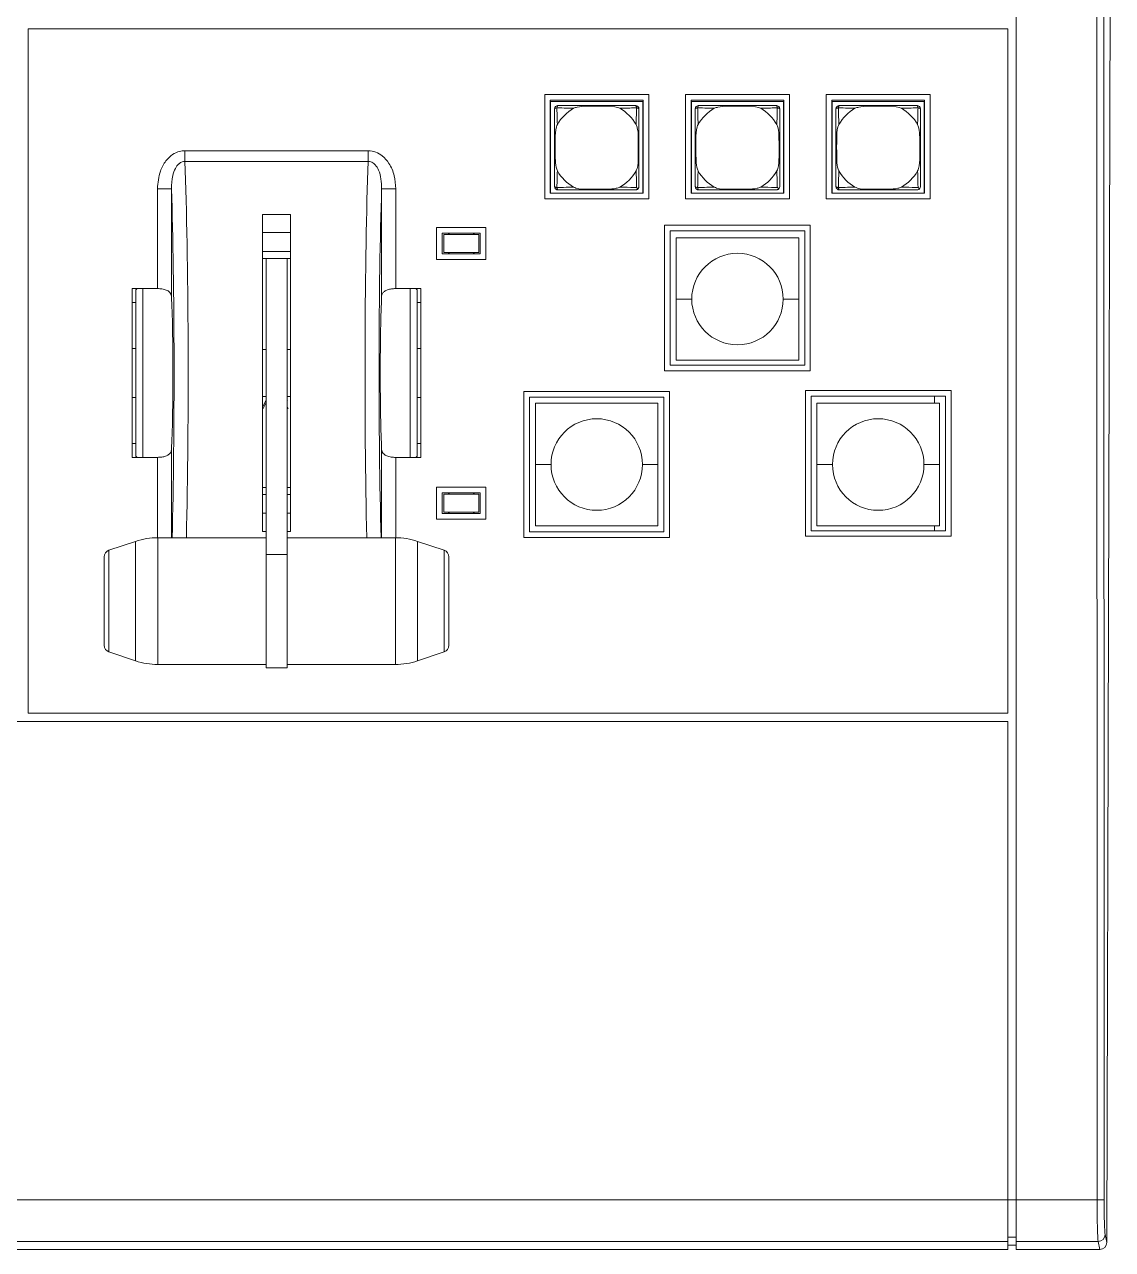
# Model space of a CAD drawing. Header units: millimetres. Extents: x 98 to 1129, y 87 to 737.
# Drawn here: x 376.3 to 531, y 91.1 to 265.1 of the extents above; entities that cross this region are included whole.
import ezdxf

# ---------------------------------------------------------------- set-up
doc = ezdxf.new("R2010")
doc.units = ezdxf.units.MM

msp = doc.modelspace()

# ---------------------------------------------------------------- linework, layer by layer
at = {"color": 7, "linetype": 'Continuous', "lineweight": 15}
for p, q in [((530.148, 92.133), (530.956, 402.499)), ((517.26, 98.196), (517.26, 347.627)), ((528.763, 98.196), (528.736, 347.627)), ((529.736, 347.628), (529.762, 98.197)), ((376.86, 264.537), (516.06, 264.537)), ((376.86, 167.336), (376.86, 264.537)), ((516.06, 264.537), (516.06, 167.336)), ((450.26, 255.187), (450.26, 240.387)), ((465.06, 255.187), (450.26, 255.187)), ((451.06, 254.387), (464.26, 254.387)), ((451.06, 241.187), (451.06, 254.387)), ((451.11, 254.187), (451.06, 254.237)), ((464.21, 254.187), (451.11, 254.187)), ((451.11, 254.187), (451.11, 241.187)), ((464.26, 254.237), (464.21, 254.187)), ((464.21, 241.187), (464.21, 254.187)), ((464.26, 254.387), (464.26, 241.187)), ((465.06, 240.387), (465.06, 255.187)), ((470.26, 255.187), (470.26, 240.387)), ((485.06, 255.187), (470.26, 255.187)), ((484.26, 254.387), (471.06, 254.387)), ((471.06, 254.387), (471.06, 241.187)), ((471.11, 254.187), (471.06, 254.237)), ((471.11, 254.187), (471.11, 241.187)), ((484.21, 254.187), (471.11, 254.187)), ((484.26, 254.237), (484.21, 254.187)), ((484.21, 241.187), (484.21, 254.187)), ((484.26, 241.187), (484.26, 254.387)), ((485.06, 240.387), (485.06, 255.187)), ((490.26, 255.187), (490.26, 240.387)), ((505.06, 255.187), (490.26, 255.187)), ((491.06, 254.387), (504.26, 254.387)), ((491.06, 241.187), (491.06, 254.387)), ((491.11, 254.187), (491.06, 254.237)), ((504.21, 254.187), (491.11, 254.187)), ((491.11, 254.187), (491.11, 241.187)), ((504.26, 254.237), (504.21, 254.187)), ((504.21, 241.187), (504.21, 254.187)), ((504.26, 254.387), (504.26, 241.187)), ((505.06, 240.387), (505.06, 255.187)), ((399.139, 247.204), (425.181, 247.204)), ((399.139, 247.204), (399.139, 245.701)), ((425.181, 247.204), (425.181, 245.701)), ((425.181, 245.701), (399.139, 245.701)), ((395.228, 227.623), (395.228, 241.793)), ((397.227, 241.793), (397.227, 226.527)), ((427.092, 226.527), (427.092, 241.793)), ((429.091, 241.793), (429.091, 227.623)), ((450.26, 240.387), (465.06, 240.387)), ((464.26, 241.187), (451.06, 241.187)), ((470.26, 240.387), (485.06, 240.387)), ((471.06, 241.187), (484.26, 241.187)), ((490.26, 240.387), (505.06, 240.387)), ((504.26, 241.187), (491.06, 241.187)), ((410.16, 238.168), (414.16, 238.168)), ((410.16, 238.168), (410.16, 193.115)), ((414.16, 238.168), (414.16, 193.115)), ((414.16, 235.576), (410.16, 235.576)), ((441.91, 236.292), (434.91, 236.292)), ((434.91, 236.292), (434.91, 231.742)), ((435.71, 235.492), (441.11, 235.492)), ((435.71, 232.542), (435.71, 235.492)), ((440.91, 235.292), (435.91, 235.292)), ((435.91, 235.292), (435.91, 232.742)), ((436.711, 235.492), (436.556, 235.292)), ((440.264, 235.292), (440.109, 235.492)), ((440.91, 232.742), (440.91, 235.292)), ((441.11, 235.492), (441.11, 232.542)), ((441.91, 231.742), (441.91, 236.292)), ((488.01, 236.637), (467.31, 236.637)), ((467.31, 236.637), (467.31, 215.937)), ((468.11, 216.737), (468.11, 235.837)), ((468.11, 235.837), (487.21, 235.837)), ((487.21, 235.837), (487.21, 216.737)), ((488.01, 215.937), (488.01, 236.637)), ((414.16, 231.887), (410.16, 231.887)), ((410.66, 231.887), (410.66, 189.839)), ((413.66, 231.887), (413.66, 189.839)), ((434.91, 231.742), (441.91, 231.742)), ((441.11, 232.542), (435.71, 232.542)), ((435.91, 232.742), (440.91, 232.742)), ((436.556, 232.742), (436.711, 232.542)), ((440.109, 232.542), (440.264, 232.742)), ((391.66, 227.623), (391.66, 203.652)), ((395.228, 227.623), (391.66, 227.623)), ((392.16, 227.428), (392.352, 227.623)), ((392.16, 227.428), (392.16, 203.846)), ((393.16, 227.623), (393.16, 203.652)), ((432.66, 227.623), (429.091, 227.623)), ((431.16, 203.652), (431.16, 227.623)), ((431.968, 227.623), (432.16, 227.428)), ((432.16, 203.846), (432.16, 227.428)), ((432.66, 227.623), (432.66, 203.652)), ((391.66, 225.637), (392.16, 225.637)), ((432.16, 225.637), (432.66, 225.637)), ((391.66, 219.137), (392.16, 219.137)), ((410.66, 218.987), (410.16, 218.987)), ((414.16, 218.987), (413.66, 218.987)), ((432.66, 219.137), (432.16, 219.137)), ((467.31, 215.937), (488.01, 215.937)), ((487.21, 216.737), (468.11, 216.737)), ((410.16, 212.287), (410.66, 212.287)), ((413.66, 212.287), (414.16, 212.287)), ((468.01, 212.987), (447.31, 212.987)), ((447.31, 212.987), (447.31, 192.287)), ((468.01, 192.287), (468.01, 212.987)), ((487.31, 213.137), (487.31, 192.437)), ((508.01, 213.137), (487.31, 213.137)), ((507.21, 212.337), (488.11, 212.337)), ((488.11, 212.337), (488.11, 193.237)), ((505.66, 211.337), (505.66, 212.337)), ((507.21, 193.237), (507.21, 212.337)), ((508.01, 192.437), (508.01, 213.137)), ((391.66, 212.137), (392.16, 212.137)), ((410.16, 210.977), (410.215, 210.868)), ((410.2, 210.583), (410.16, 210.662)), ((410.232, 210.583), (410.2, 210.583)), ((410.215, 210.868), (410.66, 211.755)), ((410.66, 211.436), (410.232, 210.583)), ((413.725, 211.743), (413.66, 211.651)), ((413.66, 211.743), (413.725, 211.743)), ((413.66, 210.761), (413.786, 210.583)), ((413.786, 210.583), (413.66, 210.583)), ((432.66, 212.137), (432.16, 212.137)), ((448.11, 193.087), (448.11, 212.187)), ((448.11, 212.187), (467.21, 212.187)), ((467.21, 212.187), (467.21, 193.087)), ((392.16, 205.637), (391.66, 205.637)), ((432.66, 205.637), (432.16, 205.637)), ((391.66, 203.652), (395.228, 203.652)), ((392.352, 203.652), (392.16, 203.846)), ((397.227, 204.748), (397.227, 192.237)), ((427.092, 192.237), (427.092, 204.748)), ((429.091, 203.652), (432.66, 203.652)), ((432.16, 203.846), (431.968, 203.652)), ((410.16, 199.387), (410.66, 199.387)), ((413.66, 199.387), (414.16, 199.387)), ((441.91, 199.412), (434.91, 199.412)), ((434.91, 199.412), (434.91, 194.862)), ((441.11, 198.612), (435.71, 198.612)), ((435.71, 198.612), (435.71, 195.662)), ((440.91, 198.412), (435.91, 198.412)), ((435.91, 198.412), (435.91, 195.862)), ((436.711, 198.612), (436.556, 198.412)), ((440.264, 198.412), (440.109, 198.612)), ((440.91, 195.862), (440.91, 198.412)), ((441.11, 195.662), (441.11, 198.612)), ((441.91, 194.862), (441.91, 199.412)), ((410.16, 195.707), (410.66, 195.707)), ((413.66, 195.707), (414.16, 195.707)), ((435.71, 195.662), (441.11, 195.662)), ((435.91, 195.862), (440.91, 195.862)), ((436.556, 195.862), (436.711, 195.662)), ((440.109, 195.662), (440.264, 195.862)), ((434.91, 194.862), (441.91, 194.862)), ((488.11, 193.237), (507.21, 193.237)), ((505.66, 193.237), (505.66, 193.937)), ((392.12, 191.724), (388.344, 190.465)), ((410.66, 192.237), (395.283, 192.237)), ((410.66, 193.115), (410.16, 193.115)), ((414.16, 193.115), (413.66, 193.115)), ((429.037, 192.237), (413.66, 192.237)), ((435.976, 190.465), (432.199, 191.724)), ((447.31, 192.287), (468.01, 192.287)), ((467.21, 193.087), (448.11, 193.087)), ((487.31, 192.437), (508.01, 192.437)), ((413.66, 189.839), (410.66, 189.839)), ((410.66, 189.839), (410.66, 173.737)), ((413.66, 189.839), (413.66, 173.737)), ((388.344, 176.01), (392.12, 174.751)), ((432.199, 174.751), (435.976, 176.01)), ((395.283, 174.237), (410.66, 174.237)), ((413.66, 174.237), (429.037, 174.237)), ((410.66, 173.737), (413.66, 173.737)), ((516.06, 167.336), (376.86, 167.336)), ((113.26, 166.136), (516.06, 166.136)), ((516.06, 166.136), (516.06, 98.196)), ((113.26, 98.196), (516.06, 98.196)), ((516.06, 98.196), (517.26, 98.196)), ((516.06, 92.277), (516.06, 98.196)), ((517.26, 98.196), (528.763, 98.196)), ((517.26, 98.196), (517.26, 92.277)), ((516.06, 92.277), (113.26, 92.277)), ((516.06, 92.869), (517.26, 92.869)), ((516.06, 92.277), (516.06, 91.137)), ((528.909, 92.277), (517.26, 92.277)), ((517.26, 91.137), (517.26, 92.277)), ((529.15, 91.137), (528.909, 92.277)), ((529.909, 93.264), (530.148, 92.133)), ((516.06, 91.137), (113.26, 91.137)), ((517.26, 91.738), (516.06, 91.738)), ((529.15, 91.137), (517.26, 91.137))]:
    msp.add_line(p, q, dxfattribs=at)
at = {"color": 8, "linetype": 'Continuous', "lineweight": 15}
for p, q in [((410.16, 232.887), (414.16, 232.887)), ((395.228, 192.237), (395.228, 203.652)), ((429.091, 203.652), (429.091, 192.237)), ((410.66, 198.387), (410.16, 198.387)), ((414.16, 198.387), (413.66, 198.387)), ((392.12, 191.724), (392.12, 174.751)), ((395.283, 192.237), (395.283, 174.237)), ((429.037, 174.237), (429.037, 192.237)), ((432.199, 174.751), (432.199, 191.724)), ((388.344, 190.465), (388.344, 176.01)), ((435.976, 176.01), (435.976, 190.465))]:
    msp.add_line(p, q, dxfattribs=at)
at = {"color": 7, "linetype": 'Continuous', "lineweight": 15, "flags": 128}
for points in [[(451.998, 253.3), (451.927, 253.289), (451.861, 253.275), (451.803, 253.257), (451.753, 253.237), (451.713, 253.214), (451.684, 253.19), (451.666, 253.164), (451.66, 253.137)], [(451.998, 253.3), (452.008, 253.371), (452.022, 253.436), (452.04, 253.494), (452.06, 253.544), (452.083, 253.584), (452.108, 253.613), (452.133, 253.631), (452.16, 253.637)], [(463.16, 253.637), (463.186, 253.631), (463.212, 253.613), (463.237, 253.584), (463.26, 253.544), (463.28, 253.494), (463.297, 253.436), (463.312, 253.371), (463.322, 253.3)], [(463.66, 253.137), (463.654, 253.164), (463.636, 253.19), (463.607, 253.214), (463.567, 253.237), (463.517, 253.257), (463.459, 253.275), (463.393, 253.289), (463.322, 253.3)], [(471.998, 253.3), (471.927, 253.289), (471.861, 253.275), (471.803, 253.257), (471.753, 253.237), (471.713, 253.214), (471.684, 253.19), (471.666, 253.164), (471.66, 253.137)], [(471.998, 253.3), (472.008, 253.371), (472.022, 253.436), (472.04, 253.494), (472.06, 253.544), (472.083, 253.584), (472.108, 253.613), (472.133, 253.631), (472.16, 253.637)], [(483.16, 253.637), (483.186, 253.631), (483.212, 253.613), (483.237, 253.584), (483.26, 253.544), (483.28, 253.494), (483.297, 253.436), (483.312, 253.371), (483.322, 253.3)], [(483.66, 253.137), (483.654, 253.164), (483.636, 253.19), (483.607, 253.214), (483.567, 253.237), (483.517, 253.257), (483.459, 253.275), (483.393, 253.289), (483.322, 253.3)], [(491.998, 253.3), (491.927, 253.289), (491.861, 253.275), (491.803, 253.257), (491.753, 253.237), (491.713, 253.214), (491.684, 253.19), (491.666, 253.164), (491.66, 253.137)], [(491.998, 253.3), (492.008, 253.371), (492.022, 253.436), (492.04, 253.494), (492.06, 253.544), (492.083, 253.584), (492.108, 253.613), (492.133, 253.631), (492.16, 253.637)], [(503.16, 253.637), (503.186, 253.631), (503.212, 253.613), (503.237, 253.584), (503.26, 253.544), (503.28, 253.494), (503.297, 253.436), (503.312, 253.371), (503.322, 253.3)], [(503.66, 253.137), (503.654, 253.164), (503.636, 253.19), (503.607, 253.214), (503.567, 253.237), (503.517, 253.257), (503.459, 253.275), (503.393, 253.289), (503.322, 253.3)], [(451.66, 242.137), (451.666, 242.111), (451.684, 242.085), (451.713, 242.06), (451.753, 242.038), (451.803, 242.017), (451.861, 242), (451.927, 241.986), (451.998, 241.975)], [(452.16, 241.637), (452.133, 241.643), (452.108, 241.661), (452.083, 241.69), (452.06, 241.73), (452.04, 241.78), (452.022, 241.838), (452.008, 241.904), (451.998, 241.975)], [(471.66, 242.137), (471.666, 242.111), (471.684, 242.085), (471.713, 242.06), (471.753, 242.038), (471.803, 242.017), (471.861, 242), (471.927, 241.986), (471.998, 241.975)], [(472.16, 241.637), (472.133, 241.643), (472.108, 241.661), (472.083, 241.69), (472.06, 241.73), (472.04, 241.78), (472.022, 241.838), (472.008, 241.904), (471.998, 241.975)], [(491.66, 242.137), (491.666, 242.111), (491.684, 242.085), (491.713, 242.06), (491.753, 242.038), (491.803, 242.017), (491.861, 242), (491.927, 241.986), (491.998, 241.975)], [(492.16, 241.637), (492.133, 241.643), (492.108, 241.661), (492.083, 241.69), (492.06, 241.73), (492.04, 241.78), (492.022, 241.838), (492.008, 241.904), (491.998, 241.975)], [(397.227, 241.793), (397.177, 241.793), (397.056, 241.793), (396.867, 241.793), (396.618, 241.793), (396.318, 241.793), (395.978, 241.793), (395.61, 241.793), (395.228, 241.793)], [(429.091, 241.793), (428.71, 241.793), (428.342, 241.793), (428.002, 241.793), (427.702, 241.793), (427.453, 241.793), (427.264, 241.793), (427.143, 241.793), (427.092, 241.793)], [(528.763, 98.196), (528.953, 98.196), (529.137, 98.196), (529.307, 98.196), (529.457, 98.197), (529.582, 98.197), (529.676, 98.197), (529.737, 98.197), (529.762, 98.197)]]:
    msp.add_lwpolyline(points, dxfattribs=at)
at = {"color": 7, "linetype": 'Continuous', "lineweight": 15}
for centre, radius, start, end in [((452.16, 253.137), 0.5, 90, 180), ((457.66, 247.637), 6.5, 120.54947, 149.45053), ((457.66, 247.637), 6.5, 30.54947, 59.45053), ((463.16, 253.137), 0.5, 0, 90), ((472.16, 253.137), 0.5, 90, 180), ((477.66, 247.637), 6.5, 120.54947, 149.45053), ((477.66, 247.637), 6.5, 30.54947, 59.45053), ((483.16, 253.137), 0.5, 0, 90), ((492.16, 253.137), 0.5, 90, 180), ((497.66, 247.637), 6.5, 120.54947, 149.45053), ((497.66, 247.637), 6.5, 30.54947, 59.45053), ((503.16, 253.137), 0.5, 0, 90), ((457.66, 247.637), 6.5, 210.54947, 239.45053), ((457.66, 247.637), 6.5, 300.54947, 329.45053), ((477.66, 247.637), 6.5, 210.54947, 239.45053), ((477.66, 247.637), 6.5, 300.54947, 329.45053), ((497.66, 247.637), 6.5, 210.54947, 239.45053), ((497.66, 247.637), 6.5, 300.54947, 329.45053), ((452.16, 242.137), 0.5, 180, 270), ((472.16, 242.137), 0.5, 180, 270), ((492.16, 242.137), 0.5, 180, 270), ((477.66, 226.137), 6.5, 0, 180), ((477.66, 226.137), 6.5, 180, 0), ((457.66, 202.637), 6.5, 0, 180), ((497.66, 202.637), 6.5, 0, 180), ((457.66, 202.637), 6.5, 180, 0), ((497.66, 202.637), 6.5, 180, 0), ((395.283, 182.237), 10, 90, 108.43495), ((429.037, 182.237), 10, 71.56505, 90), ((388.66, 189.517), 1, 108.43495, 180), ((435.66, 189.517), 1, 0, 71.56505), ((388.66, 176.958), 1, 180, 251.56505), ((435.66, 176.958), 1, 288.43495, 0), ((395.283, 184.237), 10, 251.56505, 270), ((429.037, 184.237), 10, 270, 288.43495), ((528.909, 93.277), 1, 270.0154, 359.24617)]:
    msp.add_arc(centre, radius, start, end, dxfattribs=at)
at = {"color": 8, "linetype": 'Continuous', "lineweight": 15}
for centre, major_axis, ratio, start_param, end_param in [((398.263, 215.641), (0, 40), 0.0331747, 4.0873879, 5.5626957), ((426.056, 215.641), (0, 40), 0.0331747, 0.7204896, 2.1957974), ((396.264, 215.641), (0, 38), 0.0349208, 4.0488703, 5.4713859), ((428.055, 215.641), (0, 38), 0.0349208, 0.8117994, 2.234315)]:
    msp.add_ellipse(centre, major_axis=major_axis, ratio=ratio, start_param=start_param, end_param=end_param, dxfattribs=at)
at = {"color": 7, "linetype": 'Continuous', "lineweight": 15}
for centre, major_axis, ratio, start_param, end_param in [((396.967, 215.637), (0, 13.2), 0.0349208, 3.742228, 5.6825499), ((427.353, 215.637), (0, 13.2), 0.0349208, 0.6006354, 2.5409573), ((528.938, 98.196), (-0.001, 6), 0.0291811, 1.5707938, 2.9770322), ((529.937, 98.197), (-0.001, 5), 0.0350173, 1.5707926, 2.9770311), ((529.147, 92.138), (-0.682, 0.734), 0.9969746, 2.3942299, 3.9593975)]:
    msp.add_ellipse(centre, major_axis=major_axis, ratio=ratio, start_param=start_param, end_param=end_param, dxfattribs=at)
for points, knots in [([(451.66, 242.137), (451.66, 243.197), (451.66, 245.009), (451.66, 247.637), (451.66, 250.266), (451.66, 252.077), (451.66, 253.137)], [0, 0, 0, 0, 0.29255086, 0.49999993, 0.70744917, 1, 1, 1, 1]), ([(454.356, 253.235), (454.025, 253.244), (453.223, 253.267), (452.451, 253.288), (451.998, 253.3)], [0, 0, 0, 0, 0.4122283, 1, 1, 1, 1]), ([(451.998, 253.3), (452.006, 252.983), (452.026, 252.215), (452.049, 251.413), (452.062, 250.941)], [0, 0, 0, 0, 0.41253359, 1, 1, 1, 1]), ([(452.16, 253.637), (453.22, 253.637), (455.031, 253.637), (457.66, 253.637), (460.288, 253.637), (462.1, 253.637), (463.16, 253.637)], [0, 0, 0, 0, 0.2925514, 0.5, 0.7074486, 1, 1, 1, 1]), ([(460.964, 253.235), (460.852, 253.28), (460.213, 253.535), (458.56, 253.538), (456.668, 253.55), (455.109, 253.502), (454.531, 253.297), (454.356, 253.235)], [0, 0, 0, 0, 0.054155, 0.30843, 0.7251457, 0.9167103, 1, 1, 1, 1]), ([(463.322, 253.3), (463.005, 253.291), (462.238, 253.271), (461.435, 253.248), (460.964, 253.235)], [0, 0, 0, 0, 0.4125336, 1, 1, 1, 1]), ([(463.258, 250.941), (463.267, 251.272), (463.29, 252.074), (463.31, 252.846), (463.322, 253.3)], [0, 0, 0, 0, 0.412228, 1, 1, 1, 1]), ([(463.66, 253.137), (463.66, 252.076), (463.66, 249.864), (463.66, 246.423), (463.66, 243.901), (463.66, 242.506), (463.66, 242.242), (463.66, 242.137)], [0, 0, 0, 0, 0.2922566, 0.6094582, 0.9244256, 0.9700496, 1, 1, 1, 1]), ([(471.66, 242.137), (471.66, 243.197), (471.66, 245.009), (471.66, 247.637), (471.66, 250.266), (471.66, 252.077), (471.66, 253.137)], [0, 0, 0, 0, 0.29255086, 0.49999993, 0.70744917, 1, 1, 1, 1]), ([(474.356, 253.235), (474.025, 253.244), (473.223, 253.267), (472.451, 253.288), (471.998, 253.3)], [0, 0, 0, 0, 0.4122307, 1, 1, 1, 1]), ([(471.998, 253.3), (472.006, 252.983), (472.026, 252.215), (472.049, 251.413), (472.062, 250.941)], [0, 0, 0, 0, 0.4125337, 1, 1, 1, 1]), ([(472.16, 253.637), (473.22, 253.637), (475.031, 253.637), (477.66, 253.637), (480.288, 253.637), (482.1, 253.637), (483.16, 253.637)], [0, 0, 0, 0, 0.2925505, 0.4999993, 0.7074495, 1, 1, 1, 1]), ([(480.964, 253.235), (480.852, 253.28), (480.213, 253.535), (478.56, 253.538), (476.668, 253.55), (475.109, 253.502), (474.531, 253.297), (474.356, 253.235)], [0, 0, 0, 0, 0.054155, 0.3084278, 0.7251458, 0.9167081, 1, 1, 1, 1]), ([(483.322, 253.3), (483.005, 253.291), (482.238, 253.271), (481.435, 253.248), (480.964, 253.235)], [0, 0, 0, 0, 0.4125336, 1, 1, 1, 1]), ([(483.258, 250.941), (483.267, 251.272), (483.29, 252.074), (483.31, 252.846), (483.322, 253.3)], [0, 0, 0, 0, 0.4122282, 1, 1, 1, 1]), ([(483.66, 253.137), (483.66, 252.076), (483.66, 249.864), (483.66, 246.423), (483.66, 243.901), (483.66, 242.506), (483.66, 242.242), (483.66, 242.137)], [0, 0, 0, 0, 0.2922566, 0.6094582, 0.9244256, 0.9700496, 1, 1, 1, 1]), ([(491.66, 242.137), (491.66, 243.197), (491.66, 245.009), (491.66, 247.637), (491.66, 250.266), (491.66, 252.077), (491.66, 253.137)], [0, 0, 0, 0, 0.29255086, 0.49999993, 0.70744917, 1, 1, 1, 1]), ([(494.356, 253.235), (494.025, 253.244), (493.223, 253.267), (492.451, 253.288), (491.998, 253.3)], [0, 0, 0, 0, 0.4122247, 1, 1, 1, 1]), ([(491.998, 253.3), (492.006, 252.983), (492.026, 252.215), (492.049, 251.413), (492.062, 250.941)], [0, 0, 0, 0, 0.41253359, 1, 1, 1, 1]), ([(492.16, 253.637), (493.22, 253.637), (495.031, 253.637), (497.66, 253.637), (500.288, 253.637), (502.1, 253.637), (503.16, 253.637)], [0, 0, 0, 0, 0.2925505, 0.5000007, 0.7074495, 1, 1, 1, 1]), ([(500.964, 253.235), (500.852, 253.28), (500.213, 253.535), (498.56, 253.538), (496.668, 253.55), (495.109, 253.502), (494.531, 253.297), (494.356, 253.235)], [0, 0, 0, 0, 0.054155, 0.3084278, 0.7251436, 0.9167081, 1, 1, 1, 1]), ([(503.322, 253.3), (503.005, 253.291), (502.238, 253.271), (501.435, 253.248), (500.964, 253.235)], [0, 0, 0, 0, 0.4125336, 1, 1, 1, 1]), ([(503.258, 250.941), (503.267, 251.272), (503.29, 252.074), (503.31, 252.846), (503.322, 253.3)], [0, 0, 0, 0, 0.4122281, 1, 1, 1, 1]), ([(503.66, 253.137), (503.66, 252.076), (503.66, 249.864), (503.66, 246.423), (503.66, 243.901), (503.66, 242.506), (503.66, 242.242), (503.66, 242.137)], [0, 0, 0, 0, 0.2922566, 0.6094582, 0.9244256, 0.9700496, 1, 1, 1, 1]), ([(452.062, 250.941), (452.017, 250.829), (451.762, 250.19), (451.759, 248.537), (451.747, 246.646), (451.796, 245.087), (452, 244.509), (452.062, 244.333)], [0, 0, 0, 0, 0.0541543, 0.3084286, 0.7251449, 0.9167084, 1, 1, 1, 1]), ([(463.258, 244.333), (463.302, 244.446), (463.558, 245.084), (463.56, 246.738), (463.573, 248.629), (463.524, 250.188), (463.32, 250.766), (463.258, 250.941)], [0, 0, 0, 0, 0.05415428, 0.30842857, 0.72514474, 0.91670826, 1, 1, 1, 1]), ([(472.062, 250.941), (472.017, 250.829), (471.762, 250.19), (471.759, 248.537), (471.747, 246.646), (471.796, 245.087), (472, 244.509), (472.062, 244.333)], [0, 0, 0, 0, 0.0541536, 0.3084284, 0.7251451, 0.916709, 1, 1, 1, 1]), ([(483.258, 244.333), (483.302, 244.446), (483.558, 245.084), (483.56, 246.738), (483.573, 248.629), (483.524, 250.188), (483.32, 250.766), (483.258, 250.941)], [0, 0, 0, 0, 0.05415428, 0.30842857, 0.72514474, 0.91670826, 1, 1, 1, 1]), ([(492.062, 250.941), (492.017, 250.829), (491.762, 250.19), (491.759, 248.537), (491.747, 246.646), (491.796, 245.087), (492, 244.509), (492.062, 244.333)], [0, 0, 0, 0, 0.0541543, 0.3084286, 0.7251449, 0.9167084, 1, 1, 1, 1]), ([(503.258, 244.333), (503.302, 244.446), (503.558, 245.084), (503.56, 246.738), (503.573, 248.629), (503.524, 250.188), (503.32, 250.766), (503.258, 250.941)], [0, 0, 0, 0, 0.0541536, 0.3084283, 0.7251449, 0.9167089, 1, 1, 1, 1]), ([(395.228, 241.793), (395.3, 242.653), (395.419, 244.064), (396.306, 245.721), (397.287, 246.67), (398.264, 247.137), (398.884, 247.184), (399.139, 247.204)], [0, 0, 0, 0, 0.34751451, 0.57060072, 0.74825047, 0.89630714, 1, 1, 1, 1]), ([(425.181, 247.204), (425.544, 247.165), (426.269, 247.087), (427.319, 246.451), (428.291, 245.328), (428.971, 243.686), (429.051, 242.421), (429.091, 241.793)], [0, 0, 0, 0, 0.14715871, 0.29386436, 0.48614409, 0.74456276, 1, 1, 1, 1]), ([(399.139, 245.701), (399.01, 245.689), (398.699, 245.66), (398.42, 245.472), (398.082, 245.167), (397.705, 244.625), (397.29, 243.424), (397.252, 242.425), (397.227, 241.793)], [0, 0, 0, 0, 0.0780027, 0.1884966, 0.1977935, 0.3620504, 0.5961793, 1, 1, 1, 1]), ([(427.092, 241.793), (427.079, 242.261), (427.053, 243.167), (426.747, 244.338), (426.279, 245.157), (425.798, 245.561), (425.427, 245.692), (425.243, 245.698), (425.181, 245.701)], [0, 0, 0, 0, 0.2999811, 0.5804941, 0.764913, 0.8877336, 0.9623946, 1, 1, 1, 1]), ([(452.062, 244.333), (452.053, 244.003), (452.03, 243.2), (452.01, 242.429), (451.998, 241.975)], [0, 0, 0, 0, 0.4122277, 1, 1, 1, 1]), ([(463.322, 241.975), (463.319, 242.086), (463.3, 242.846), (463.277, 243.648), (463.258, 244.333)], [0, 0, 0, 0, 0.1453421, 1, 1, 1, 1]), ([(472.062, 244.333), (472.053, 244.003), (472.03, 243.2), (472.01, 242.429), (471.998, 241.975)], [0, 0, 0, 0, 0.4122277, 1, 1, 1, 1]), ([(483.322, 241.975), (483.319, 242.086), (483.3, 242.846), (483.277, 243.648), (483.258, 244.333)], [0, 0, 0, 0, 0.1453419, 1, 1, 1, 1]), ([(492.062, 244.333), (492.053, 244.003), (492.03, 243.2), (492.01, 242.429), (491.998, 241.975)], [0, 0, 0, 0, 0.4122278, 1, 1, 1, 1]), ([(503.322, 241.975), (503.319, 242.086), (503.3, 242.846), (503.277, 243.648), (503.258, 244.333)], [0, 0, 0, 0, 0.1453419, 1, 1, 1, 1]), ([(451.998, 241.975), (452.314, 241.983), (453.082, 242.003), (453.885, 242.026), (454.356, 242.04)], [0, 0, 0, 0, 0.4125313, 1, 1, 1, 1]), ([(454.356, 242.04), (454.468, 241.995), (455.107, 241.739), (456.76, 241.737), (458.651, 241.724), (460.21, 241.773), (460.788, 241.978), (460.964, 242.04)], [0, 0, 0, 0, 0.0541529, 0.3084279, 0.7251436, 0.9167081, 1, 1, 1, 1]), ([(460.964, 242.04), (461.649, 242.02), (462.451, 241.997), (463.212, 241.978), (463.322, 241.975)], [0, 0, 0, 0, 0.8546538, 1, 1, 1, 1]), ([(463.513, 241.784), (463.454, 241.843), (463.394, 241.903), (463.323, 241.974), (463.322, 241.975)], [0, 0, 0, 0, 0.9863112, 1, 1, 1, 1]), ([(463.66, 242.137), (463.66, 242.136), (463.66, 242.091), (463.646, 241.994), (463.593, 241.874), (463.534, 241.807), (463.513, 241.784)], [0, 0, 0, 0, 0.01000147, 0.35562239, 0.77041746, 1, 1, 1, 1]), ([(471.998, 241.975), (472.314, 241.983), (473.082, 242.003), (473.885, 242.026), (474.356, 242.04)], [0, 0, 0, 0, 0.4125338, 1, 1, 1, 1]), ([(474.356, 242.04), (474.468, 241.995), (475.107, 241.739), (476.76, 241.737), (478.651, 241.724), (480.21, 241.773), (480.788, 241.978), (480.964, 242.04)], [0, 0, 0, 0, 0.0541529, 0.3084279, 0.7251436, 0.9167081, 1, 1, 1, 1]), ([(480.964, 242.04), (481.649, 242.02), (482.451, 241.997), (483.212, 241.978), (483.322, 241.975)], [0, 0, 0, 0, 0.8546596, 1, 1, 1, 1]), ([(483.513, 241.784), (483.454, 241.843), (483.394, 241.903), (483.323, 241.974), (483.322, 241.975)], [0, 0, 0, 0, 0.98631154, 1, 1, 1, 1]), ([(483.66, 242.137), (483.66, 242.136), (483.66, 242.091), (483.646, 241.994), (483.593, 241.874), (483.534, 241.807), (483.513, 241.784)], [0, 0, 0, 0, 0.0100015, 0.3556248, 0.7704342, 1, 1, 1, 1]), ([(491.998, 241.975), (492.314, 241.983), (493.082, 242.003), (493.885, 242.026), (494.356, 242.04)], [0, 0, 0, 0, 0.4125338, 1, 1, 1, 1]), ([(494.356, 242.04), (494.468, 241.995), (495.107, 241.739), (496.76, 241.737), (498.651, 241.724), (500.21, 241.773), (500.788, 241.978), (500.964, 242.04)], [0, 0, 0, 0, 0.054155, 0.3084278, 0.7251458, 0.9167081, 1, 1, 1, 1]), ([(500.964, 242.04), (501.649, 242.02), (502.451, 241.997), (503.212, 241.978), (503.322, 241.975)], [0, 0, 0, 0, 0.8546596, 1, 1, 1, 1]), ([(503.513, 241.784), (503.454, 241.843), (503.394, 241.904), (503.323, 241.974), (503.322, 241.975)], [0, 0, 0, 0, 0.9862838, 1, 1, 1, 1]), ([(503.66, 242.137), (503.66, 242.136), (503.66, 242.091), (503.646, 241.994), (503.593, 241.874), (503.534, 241.807), (503.513, 241.784)], [0, 0, 0, 0, 0.01000147, 0.35562239, 0.77041746, 1, 1, 1, 1]), ([(463.16, 241.637), (463.055, 241.637), (462.369, 241.637), (461.039, 241.637), (458.533, 241.637), (455.532, 241.637), (453.22, 241.637), (452.16, 241.637)], [0, 0, 0, 0, 0.0299592, 0.1960885, 0.362863, 0.7076537, 1, 1, 1, 1]), ([(463.513, 241.784), (463.49, 241.763), (463.424, 241.704), (463.303, 241.651), (463.206, 241.637), (463.161, 241.637), (463.16, 241.637)], [0, 0, 0, 0, 0.22956455, 0.64438327, 0.9899919, 1, 1, 1, 1]), ([(483.16, 241.637), (483.055, 241.637), (482.369, 241.637), (481.039, 241.637), (478.533, 241.637), (475.532, 241.637), (473.22, 241.637), (472.16, 241.637)], [0, 0, 0, 0, 0.0299592, 0.1960874, 0.3628635, 0.7076547, 1, 1, 1, 1]), ([(483.513, 241.784), (483.49, 241.763), (483.424, 241.704), (483.303, 241.651), (483.206, 241.637), (483.161, 241.637), (483.16, 241.637)], [0, 0, 0, 0, 0.2295812, 0.6443653, 0.9899921, 1, 1, 1, 1]), ([(503.16, 241.637), (503.055, 241.637), (502.369, 241.637), (501.039, 241.637), (498.533, 241.637), (495.532, 241.637), (493.22, 241.637), (492.16, 241.637)], [0, 0, 0, 0, 0.0299592, 0.1960874, 0.3628635, 0.7076547, 1, 1, 1, 1]), ([(503.513, 241.784), (503.49, 241.763), (503.424, 241.704), (503.303, 241.651), (503.206, 241.637), (503.161, 241.637), (503.16, 241.637)], [0, 0, 0, 0, 0.2295812, 0.6443653, 0.9899921, 1, 1, 1, 1]), ([(486.36, 234.837), (485.834, 234.837), (484.644, 234.837), (482.133, 234.837), (479.456, 234.837), (477, 234.837), (474.734, 234.837), (472.576, 234.837), (470.484, 234.837), (469.441, 234.837), (468.96, 234.837)], [0, 0, 0, 0, 0.11892372, 0.26905304, 0.40624192, 0.54381024, 0.6527204, 0.76136032, 0.88988566, 1, 1, 1, 1]), ([(468.96, 234.837), (468.96, 234.312), (468.96, 233.122), (468.96, 230.751), (468.96, 228.357), (468.96, 226.882), (468.96, 226.137)], [0, 0, 0, 0, 0.2379153, 0.53825845, 0.76708104, 1, 1, 1, 1]), ([(486.36, 226.137), (486.36, 226.902), (486.36, 228.429), (486.36, 230.722), (486.36, 232.863), (486.36, 234.206), (486.36, 234.744), (486.36, 234.837)], [0, 0, 0, 0, 0.23929605, 0.47800952, 0.72561545, 0.95226729, 1, 1, 1, 1]), ([(397.227, 226.527), (397.183, 226.713), (397.108, 227.033), (396.641, 227.368), (396.067, 227.558), (395.556, 227.619), (395.283, 227.622), (395.228, 227.623)], [0, 0, 0, 0, 0.308957, 0.5294496, 0.7507879, 0.9507468, 1, 1, 1, 1]), ([(429.091, 227.623), (428.883, 227.614), (428.467, 227.597), (427.91, 227.458), (427.468, 227.235), (427.165, 226.923), (427.117, 226.662), (427.092, 226.527)], [0, 0, 0, 0, 0.1882021, 0.3762128, 0.569376, 0.7786645, 1, 1, 1, 1]), ([(468.96, 226.137), (469.368, 226.137), (470.086, 226.137), (470.836, 226.137), (471.16, 226.137)], [0, 0, 0, 0, 0.5679474, 1, 1, 1, 1]), ([(468.96, 226.137), (468.96, 225.373), (468.96, 223.846), (468.96, 221.553), (468.96, 219.412), (468.96, 218.069), (468.96, 217.531), (468.96, 217.437)], [0, 0, 0, 0, 0.2392959, 0.4780094, 0.7256153, 0.9522674, 1, 1, 1, 1]), ([(484.16, 226.137), (484.574, 226.137), (485.324, 226.137), (486.04, 226.137), (486.36, 226.137)], [0, 0, 0, 0, 0.5520203, 1, 1, 1, 1]), ([(486.36, 217.437), (486.36, 217.963), (486.36, 219.153), (486.36, 221.524), (486.36, 223.918), (486.36, 225.393), (486.36, 226.137)], [0, 0, 0, 0, 0.23791541, 0.53825864, 0.7670812, 1, 1, 1, 1]), ([(468.96, 217.437), (469.486, 217.437), (470.675, 217.437), (473.187, 217.437), (475.864, 217.437), (478.32, 217.437), (480.585, 217.437), (482.744, 217.437), (484.836, 217.437), (485.879, 217.437), (486.36, 217.437)], [0, 0, 0, 0, 0.1189243, 0.2690536, 0.4062425, 0.54381, 0.6527209, 0.7613608, 0.8898861, 1, 1, 1, 1]), ([(466.36, 211.337), (465.834, 211.337), (464.644, 211.337), (462.133, 211.337), (459.456, 211.337), (457, 211.337), (454.734, 211.337), (452.576, 211.337), (450.484, 211.337), (449.441, 211.337), (448.96, 211.337)], [0, 0, 0, 0, 0.1189243, 0.2690536, 0.4062417, 0.5438101, 0.652721, 0.7613601, 0.8898861, 1, 1, 1, 1]), ([(448.96, 211.337), (448.96, 210.812), (448.96, 209.622), (448.96, 207.251), (448.96, 204.857), (448.96, 203.382), (448.96, 202.637)], [0, 0, 0, 0, 0.2379153, 0.53825845, 0.76708104, 1, 1, 1, 1]), ([(466.36, 202.637), (466.36, 203.402), (466.36, 204.929), (466.36, 207.222), (466.36, 209.363), (466.36, 210.706), (466.36, 211.244), (466.36, 211.337)], [0, 0, 0, 0, 0.2392961, 0.4780095, 0.7256153, 0.9522674, 1, 1, 1, 1]), ([(506.36, 211.337), (505.834, 211.337), (504.644, 211.337), (502.133, 211.337), (499.456, 211.337), (497, 211.337), (494.734, 211.337), (492.576, 211.337), (490.484, 211.337), (489.441, 211.337), (488.96, 211.337)], [0, 0, 0, 0, 0.1189243, 0.2690536, 0.4062425, 0.54381, 0.6527209, 0.7613609, 0.8898861, 1, 1, 1, 1]), ([(488.96, 211.337), (488.96, 210.812), (488.96, 209.622), (488.96, 207.251), (488.96, 204.857), (488.96, 203.382), (488.96, 202.637)], [0, 0, 0, 0, 0.2379153, 0.53825845, 0.76708104, 1, 1, 1, 1]), ([(506.36, 202.637), (506.36, 203.402), (506.36, 204.929), (506.36, 207.222), (506.36, 209.363), (506.36, 210.706), (506.36, 211.244), (506.36, 211.337)], [0, 0, 0, 0, 0.2392961, 0.4780095, 0.7256153, 0.9522674, 1, 1, 1, 1]), ([(395.228, 203.652), (395.437, 203.66), (395.852, 203.678), (396.41, 203.817), (396.852, 204.039), (397.155, 204.351), (397.203, 204.613), (397.227, 204.748)], [0, 0, 0, 0, 0.1882016, 0.376216, 0.5693784, 0.7786655, 1, 1, 1, 1]), ([(427.092, 204.748), (427.136, 204.561), (427.212, 204.242), (427.679, 203.907), (428.252, 203.716), (428.763, 203.655), (429.037, 203.652), (429.091, 203.652)], [0, 0, 0, 0, 0.3089592, 0.529453, 0.7507874, 0.950749, 1, 1, 1, 1]), ([(448.96, 202.637), (449.368, 202.637), (450.086, 202.637), (450.836, 202.637), (451.16, 202.637)], [0, 0, 0, 0, 0.5679512, 1, 1, 1, 1]), ([(448.96, 202.637), (448.96, 201.873), (448.96, 200.346), (448.96, 198.053), (448.96, 195.912), (448.96, 194.569), (448.96, 194.031), (448.96, 193.937)], [0, 0, 0, 0, 0.2392959, 0.4780099, 0.7256155, 0.9522674, 1, 1, 1, 1]), ([(464.16, 202.637), (464.574, 202.637), (465.324, 202.637), (466.04, 202.637), (466.36, 202.637)], [0, 0, 0, 0, 0.5520199, 1, 1, 1, 1]), ([(466.36, 193.937), (466.36, 194.463), (466.36, 195.653), (466.36, 198.024), (466.36, 200.418), (466.36, 201.893), (466.36, 202.637)], [0, 0, 0, 0, 0.2379152, 0.5382585, 0.7670812, 1, 1, 1, 1]), ([(488.96, 202.637), (489.368, 202.637), (490.086, 202.637), (490.836, 202.637), (491.16, 202.637)], [0, 0, 0, 0, 0.5679447, 1, 1, 1, 1]), ([(488.96, 202.637), (488.96, 201.873), (488.96, 200.346), (488.96, 198.053), (488.96, 195.912), (488.96, 194.569), (488.96, 194.031), (488.96, 193.937)], [0, 0, 0, 0, 0.2392959, 0.4780099, 0.7256155, 0.9522674, 1, 1, 1, 1]), ([(504.16, 202.637), (504.574, 202.637), (505.324, 202.637), (506.04, 202.637), (506.36, 202.637)], [0, 0, 0, 0, 0.5520229, 1, 1, 1, 1]), ([(506.36, 193.937), (506.36, 194.463), (506.36, 195.653), (506.36, 198.024), (506.36, 200.418), (506.36, 201.893), (506.36, 202.637)], [0, 0, 0, 0, 0.2379152, 0.5382585, 0.7670812, 1, 1, 1, 1]), ([(448.96, 193.937), (449.486, 193.937), (450.675, 193.937), (453.187, 193.937), (455.864, 193.937), (458.32, 193.937), (460.585, 193.937), (462.744, 193.937), (464.836, 193.937), (465.879, 193.937), (466.36, 193.937)], [0, 0, 0, 0, 0.1189243, 0.2690536, 0.4062417, 0.5438101, 0.652721, 0.7613602, 0.8898862, 1, 1, 1, 1]), ([(488.96, 193.937), (489.486, 193.937), (490.675, 193.937), (493.187, 193.937), (495.864, 193.937), (498.32, 193.937), (500.585, 193.937), (502.744, 193.937), (504.836, 193.937), (505.879, 193.937), (506.36, 193.937)], [0, 0, 0, 0, 0.1189237, 0.269053, 0.4062419, 0.5438102, 0.6527204, 0.7613603, 0.8898857, 1, 1, 1, 1]), ([(387.66, 189.513), (387.66, 189.432), (387.66, 189.307), (387.66, 188.531), (387.66, 187.723), (387.66, 186.719), (387.66, 185.26), (387.66, 183.256), (387.66, 181.25), (387.66, 179.786), (387.66, 178.777), (387.66, 177.964), (387.66, 177.177), (387.66, 177.044), (387.66, 176.958)], [0, 0, 0, 0, 0.1189437, 0.1834529, 0.2493315, 0.3152098, 0.3797189, 0.4995541, 0.6193893, 0.6838987, 0.7497771, 0.8156553, 0.8801648, 1, 1, 1, 1]), ([(436.66, 176.958), (436.66, 177.042), (436.66, 177.171), (436.66, 177.954), (436.66, 178.765), (436.66, 179.771), (436.66, 181.232), (436.66, 183.237), (436.66, 185.243), (436.66, 186.704), (436.66, 187.71), (436.66, 188.521), (436.66, 189.304), (436.66, 189.433), (436.66, 189.517)], [0, 0, 0, 0, 0.1197285, 0.1841803, 0.2500002, 0.3158197, 0.3802715, 0.5000001, 0.6197283, 0.6841804, 0.75, 0.8158197, 0.8802719, 1, 1, 1, 1])]:
    msp.add_open_spline(points, degree=3, knots=knots, dxfattribs=at)

doc.saveas('drawing.dxf')
